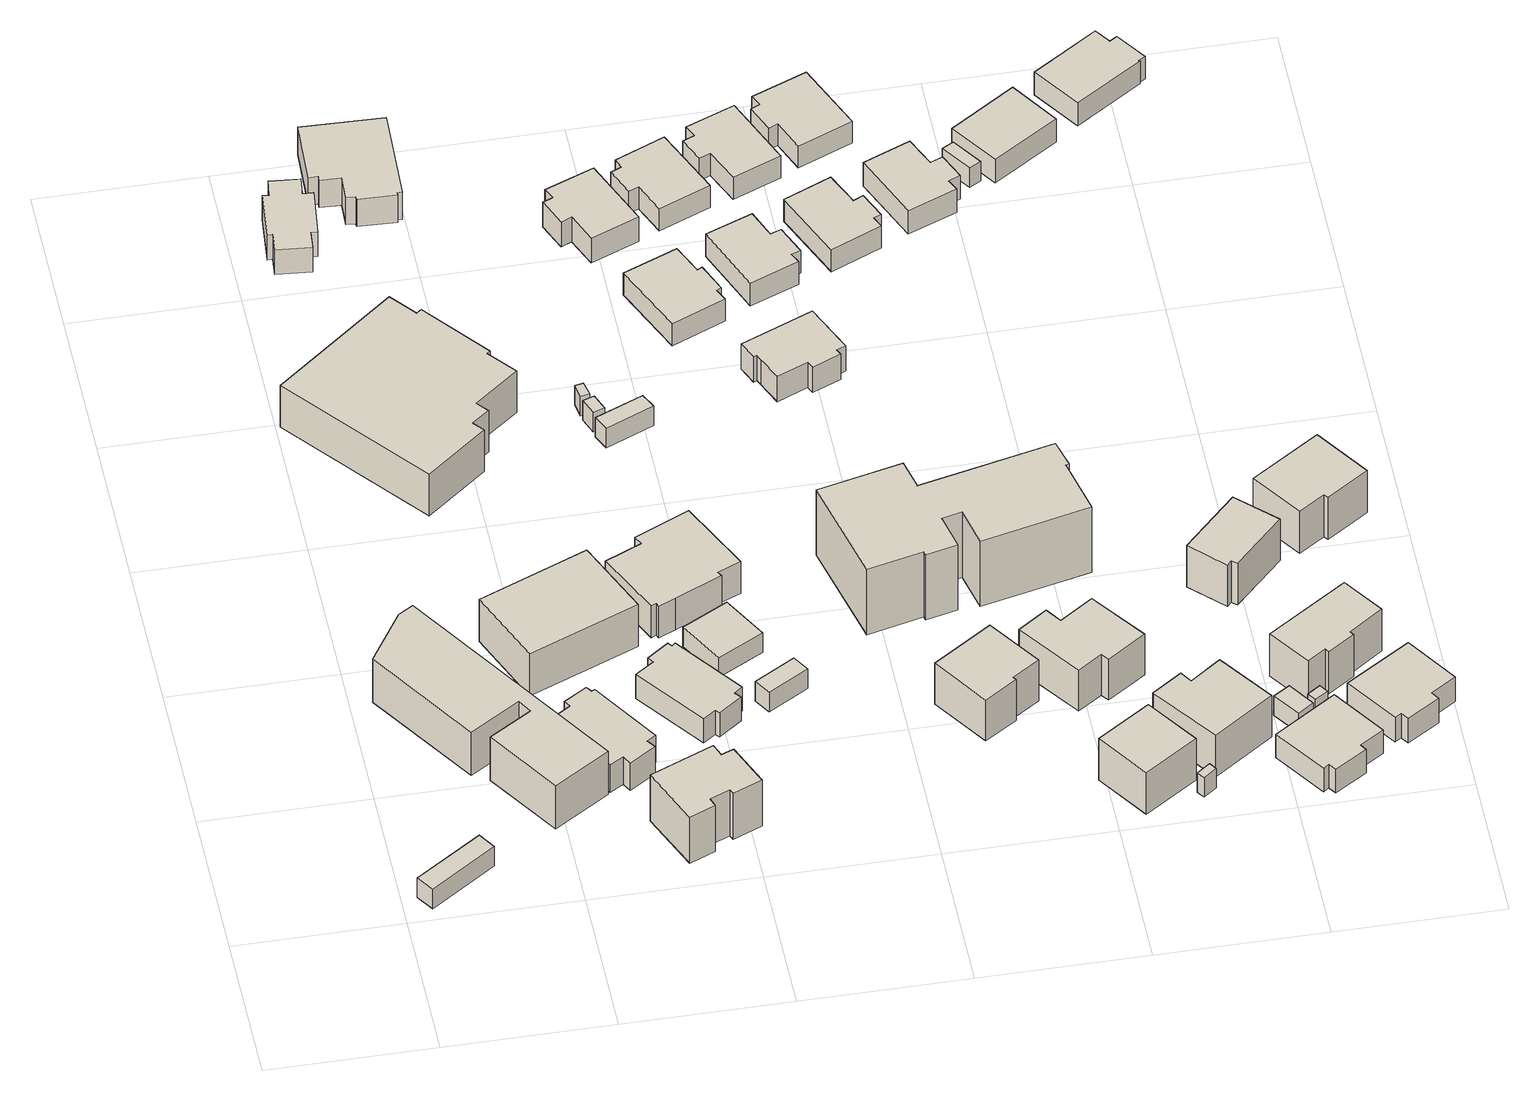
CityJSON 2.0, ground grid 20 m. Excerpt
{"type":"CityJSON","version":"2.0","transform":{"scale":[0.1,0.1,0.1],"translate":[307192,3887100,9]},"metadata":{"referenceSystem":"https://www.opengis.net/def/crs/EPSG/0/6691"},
"CityObjects":{
"building1":{"type":"Building","attributes":{"class":"3003","measuredHeight":2,"BuildingIDAttribute.prefecture":"22","BuildingIDAttribute.city":"22203","BuildingDetailAttribute.surveyYear":2015,"BuildingRiverFloodingRiskAttribute.description":"1","BuildingRiverFloodingRiskAttribute.rankOrg":"2","BuildingRiverFloodingRiskAttribute.depth":1.95,"BuildingRiverFloodingRiskAttribute.adminType":"1","BuildingRiverFloodingRiskAttribute.scale":"2","BuildingRiverFloodingRiskAttribute.duration":3.15},"geometry":[{"type":"Solid","lod":"1","boundaries":[[[[0,1,2,3]],[[2,4,5,3]],[[1,6,4,2]],[[0,7,6,1]],[[3,5,7,0]],[[4,6,7,5]]]]}]},
"building2":{"type":"Building","attributes":{"class":"3001","measuredHeight":2,"BuildingIDAttribute.prefecture":"22","BuildingIDAttribute.city":"22203","BuildingDetailAttribute.surveyYear":2015,"BuildingRiverFloodingRiskAttribute.description":"1","BuildingRiverFloodingRiskAttribute.rankOrg":"2","BuildingRiverFloodingRiskAttribute.depth":1.43,"BuildingRiverFloodingRiskAttribute.adminType":"1","BuildingRiverFloodingRiskAttribute.scale":"2","BuildingRiverFloodingRiskAttribute.duration":2.47},"geometry":[{"type":"Solid","lod":"1","boundaries":[[[[8,9,10,11,12,13,14,15,16]],[[15,17,18,16]],[[14,19,17,15]],[[13,20,19,14]],[[12,21,20,13]],[[11,22,21,12]],[[10,23,22,11]],[[9,24,23,10]],[[8,25,24,9]],[[16,18,25,8]],[[17,19,20,21,22,23,24,25,18]]]]}]},
"building3":{"type":"Building","attributes":{"class":"3001","measuredHeight":2,"BuildingIDAttribute.prefecture":"22","BuildingIDAttribute.city":"22203","BuildingDetailAttribute.surveyYear":2015,"BuildingRiverFloodingRiskAttribute.description":"1","BuildingRiverFloodingRiskAttribute.rankOrg":"2","BuildingRiverFloodingRiskAttribute.depth":1.43,"BuildingRiverFloodingRiskAttribute.adminType":"1","BuildingRiverFloodingRiskAttribute.scale":"2","BuildingRiverFloodingRiskAttribute.duration":2.65},"geometry":[{"type":"Solid","lod":"1","boundaries":[[[[26,27,28,29,30,31,32,33,34,35,36,37]],[[36,38,39,37]],[[35,40,38,36]],[[34,41,40,35]],[[33,42,41,34]],[[32,43,42,33]],[[31,44,43,32]],[[30,45,44,31]],[[29,46,45,30]],[[28,47,46,29]],[[27,48,47,28]],[[26,49,48,27]],[[37,39,49,26]],[[38,40,41,42,43,44,45,46,47,48,49,39]]]]}]},
"building4":{"type":"Building","attributes":{"class":"3001","measuredHeight":2,"BuildingIDAttribute.prefecture":"22","BuildingIDAttribute.city":"22203","BuildingDetailAttribute.surveyYear":2015,"BuildingRiverFloodingRiskAttribute.description":"1","BuildingRiverFloodingRiskAttribute.rankOrg":"2","BuildingRiverFloodingRiskAttribute.depth":0.741,"BuildingRiverFloodingRiskAttribute.adminType":"1","BuildingRiverFloodingRiskAttribute.scale":"2","BuildingRiverFloodingRiskAttribute.duration":1},"geometry":[{"type":"Solid","lod":"1","boundaries":[[[[50,51,52,53,54,55,56,57,58,59,60,61]],[[60,62,63,61]],[[59,64,62,60]],[[58,65,64,59]],[[57,66,65,58]],[[56,67,66,57]],[[55,68,67,56]],[[54,69,68,55]],[[53,70,69,54]],[[52,71,70,53]],[[51,72,71,52]],[[50,73,72,51]],[[61,63,73,50]],[[62,64,65,66,67,68,69,70,71,72,73,63]]]]}]},
"building5":{"type":"Building","attributes":{"class":"3001","measuredHeight":2,"BuildingIDAttribute.prefecture":"22","BuildingIDAttribute.city":"22203","BuildingDetailAttribute.surveyYear":2015,"BuildingRiverFloodingRiskAttribute.description":"1","BuildingRiverFloodingRiskAttribute.rankOrg":"2","BuildingRiverFloodingRiskAttribute.depth":1.45,"BuildingRiverFloodingRiskAttribute.adminType":"1","BuildingRiverFloodingRiskAttribute.scale":"2","BuildingRiverFloodingRiskAttribute.duration":2.65},"geometry":[{"type":"Solid","lod":"1","boundaries":[[[[74,75,76,77]],[[76,78,79,77]],[[75,80,78,76]],[[74,81,80,75]],[[77,79,81,74]],[[78,80,81,79]]]]}]},
"building6":{"type":"Building","attributes":{"class":"3001","measuredHeight":2,"BuildingIDAttribute.prefecture":"22","BuildingIDAttribute.city":"22203","BuildingDetailAttribute.surveyYear":2015,"BuildingRiverFloodingRiskAttribute.description":"1","BuildingRiverFloodingRiskAttribute.rankOrg":"2","BuildingRiverFloodingRiskAttribute.depth":2.36,"BuildingRiverFloodingRiskAttribute.adminType":"1","BuildingRiverFloodingRiskAttribute.scale":"2","BuildingRiverFloodingRiskAttribute.duration":4.33},"geometry":[{"type":"Solid","lod":"1","boundaries":[[[[82,83,84,85,86,87,88,89,90,91]],[[90,92,93,91]],[[89,94,92,90]],[[88,95,94,89]],[[87,96,95,88]],[[86,97,96,87]],[[85,98,97,86]],[[84,99,98,85]],[[83,100,99,84]],[[82,101,100,83]],[[91,93,101,82]],[[92,94,95,96,97,98,99,100,101,93]]]]}]},
"building7":{"type":"Building","attributes":{"class":"3001","measuredHeight":2,"BuildingIDAttribute.prefecture":"22","BuildingIDAttribute.city":"22203","BuildingDetailAttribute.surveyYear":2015,"BuildingRiverFloodingRiskAttribute.description":"1","BuildingRiverFloodingRiskAttribute.rankOrg":"1","BuildingRiverFloodingRiskAttribute.depth":0.039,"BuildingRiverFloodingRiskAttribute.adminType":"1","BuildingRiverFloodingRiskAttribute.scale":"2","BuildingRiverFloodingRiskAttribute.duration":0},"geometry":[{"type":"Solid","lod":"1","boundaries":[[[[102,103,104,105,106,107,108,109,110,111,112,113]],[[112,114,115,113]],[[111,116,114,112]],[[110,117,116,111]],[[109,118,117,110]],[[108,119,118,109]],[[107,120,119,108]],[[106,121,120,107]],[[105,122,121,106]],[[104,123,122,105]],[[103,124,123,104]],[[102,125,124,103]],[[113,115,125,102]],[[114,116,117,118,119,120,121,122,123,124,125,115]]]]}]},
"building8":{"type":"Building","attributes":{"class":"3001","measuredHeight":2,"BuildingIDAttribute.prefecture":"22","BuildingIDAttribute.city":"22203","BuildingDetailAttribute.surveyYear":2015,"BuildingRiverFloodingRiskAttribute.description":"1","BuildingRiverFloodingRiskAttribute.rankOrg":"2","BuildingRiverFloodingRiskAttribute.depth":1.55,"BuildingRiverFloodingRiskAttribute.adminType":"1","BuildingRiverFloodingRiskAttribute.scale":"2","BuildingRiverFloodingRiskAttribute.duration":2.65},"geometry":[{"type":"Solid","lod":"1","boundaries":[[[[126,127,128,129,130,131,132,133,134,135,136,137]],[[136,138,139,137]],[[135,140,138,136]],[[134,141,140,135]],[[133,142,141,134]],[[132,143,142,133]],[[131,144,143,132]],[[130,145,144,131]],[[129,146,145,130]],[[128,147,146,129]],[[127,148,147,128]],[[126,149,148,127]],[[137,139,149,126]],[[138,140,141,142,143,144,145,146,147,148,149,139]]]]}]},
"building9":{"type":"Building","attributes":{"class":"3001","measuredHeight":2,"BuildingIDAttribute.prefecture":"22","BuildingIDAttribute.city":"22203","BuildingDetailAttribute.surveyYear":2015,"BuildingRiverFloodingRiskAttribute.description":"1","BuildingRiverFloodingRiskAttribute.rankOrg":"1","BuildingRiverFloodingRiskAttribute.depth":0.098,"BuildingRiverFloodingRiskAttribute.adminType":"1","BuildingRiverFloodingRiskAttribute.scale":"2","BuildingRiverFloodingRiskAttribute.duration":0},"geometry":[{"type":"Solid","lod":"1","boundaries":[[[[150,151,152,153,154,155,156,157,158,159,160,161]],[[160,162,163,161]],[[159,164,162,160]],[[158,165,164,159]],[[157,166,165,158]],[[156,167,166,157]],[[155,168,167,156]],[[154,169,168,155]],[[153,170,169,154]],[[152,171,170,153]],[[151,172,171,152]],[[150,173,172,151]],[[161,163,173,150]],[[162,164,165,166,167,168,169,170,171,172,173,163]]]]}]},
"building10":{"type":"Building","attributes":{"class":"3001","measuredHeight":2,"BuildingIDAttribute.prefecture":"22","BuildingIDAttribute.city":"22203","BuildingDetailAttribute.surveyYear":2015,"BuildingRiverFloodingRiskAttribute.description":"1","BuildingRiverFloodingRiskAttribute.rankOrg":"2","BuildingRiverFloodingRiskAttribute.depth":1.58,"BuildingRiverFloodingRiskAttribute.adminType":"1","BuildingRiverFloodingRiskAttribute.scale":"2","BuildingRiverFloodingRiskAttribute.duration":2.08},"geometry":[{"type":"Solid","lod":"1","boundaries":[[[[174,175,176,177,178,179,180,181,182,183,184]],[[183,185,186,184]],[[182,187,185,183]],[[181,188,187,182]],[[180,189,188,181]],[[179,190,189,180]],[[178,191,190,179]],[[177,192,191,178]],[[176,193,192,177]],[[175,194,193,176]],[[174,195,194,175]],[[184,186,195,174]],[[185,187,188,189,190,191,192,193,194,195,186]]]]}]},
"building11":{"type":"Building","attributes":{"class":"3001","measuredHeight":2,"BuildingIDAttribute.prefecture":"22","BuildingIDAttribute.city":"22203","BuildingDetailAttribute.surveyYear":2015,"BuildingRiverFloodingRiskAttribute.description":"1","BuildingRiverFloodingRiskAttribute.rankOrg":"2","BuildingRiverFloodingRiskAttribute.depth":1.56,"BuildingRiverFloodingRiskAttribute.adminType":"1","BuildingRiverFloodingRiskAttribute.scale":"2","BuildingRiverFloodingRiskAttribute.duration":2.65},"geometry":[{"type":"Solid","lod":"1","boundaries":[[[[196,197,198,199]],[[198,200,201,199]],[[197,202,200,198]],[[196,203,202,197]],[[199,201,203,196]],[[200,202,203,201]]]]}]},
"building12":{"type":"Building","attributes":{"class":"3001","measuredHeight":2,"BuildingIDAttribute.prefecture":"22","BuildingIDAttribute.city":"22203","BuildingDetailAttribute.surveyYear":2015,"BuildingRiverFloodingRiskAttribute.description":"1","BuildingRiverFloodingRiskAttribute.rankOrg":"2","BuildingRiverFloodingRiskAttribute.depth":1.77,"BuildingRiverFloodingRiskAttribute.adminType":"1","BuildingRiverFloodingRiskAttribute.scale":"2","BuildingRiverFloodingRiskAttribute.duration":2.65},"geometry":[{"type":"Solid","lod":"1","boundaries":[[[[204,205,206,207]],[[206,208,209,207]],[[205,210,208,206]],[[204,211,210,205]],[[207,209,211,204]],[[208,210,211,209]]]]}]},
"building13":{"type":"Building","attributes":{"class":"3001","measuredHeight":2,"BuildingIDAttribute.prefecture":"22","BuildingIDAttribute.city":"22203","BuildingDetailAttribute.surveyYear":2015,"BuildingRiverFloodingRiskAttribute.description":"1","BuildingRiverFloodingRiskAttribute.rankOrg":"2","BuildingRiverFloodingRiskAttribute.depth":0.935,"BuildingRiverFloodingRiskAttribute.adminType":"1","BuildingRiverFloodingRiskAttribute.scale":"2","BuildingRiverFloodingRiskAttribute.duration":1},"geometry":[{"type":"Solid","lod":"1","boundaries":[[[[212,213,214,215]],[[214,216,217,215]],[[213,218,216,214]],[[212,219,218,213]],[[215,217,219,212]],[[216,218,219,217]]]]}]},
"building14":{"type":"Building","attributes":{"class":"3001","measuredHeight":2,"BuildingIDAttribute.prefecture":"22","BuildingIDAttribute.city":"22203","BuildingDetailAttribute.surveyYear":2015,"BuildingRiverFloodingRiskAttribute.description":"1","BuildingRiverFloodingRiskAttribute.rankOrg":"2","BuildingRiverFloodingRiskAttribute.depth":0.935,"BuildingRiverFloodingRiskAttribute.adminType":"1","BuildingRiverFloodingRiskAttribute.scale":"2","BuildingRiverFloodingRiskAttribute.duration":1},"geometry":[{"type":"Solid","lod":"1","boundaries":[[[[220,221,222,223]],[[222,224,225,223]],[[221,226,224,222]],[[220,227,226,221]],[[223,225,227,220]],[[224,226,227,225]]]]}]},
"building15":{"type":"Building","attributes":{"class":"3001","measuredHeight":2,"BuildingIDAttribute.prefecture":"22","BuildingIDAttribute.city":"22203","BuildingDetailAttribute.surveyYear":2015,"BuildingRiverFloodingRiskAttribute.description":"1","BuildingRiverFloodingRiskAttribute.rankOrg":"2","BuildingRiverFloodingRiskAttribute.depth":1.2,"BuildingRiverFloodingRiskAttribute.adminType":"1","BuildingRiverFloodingRiskAttribute.scale":"2","BuildingRiverFloodingRiskAttribute.duration":2.08},"geometry":[{"type":"Solid","lod":"1","boundaries":[[[[228,229,230,231]],[[230,232,233,231]],[[229,234,232,230]],[[228,235,234,229]],[[231,233,235,228]],[[232,234,235,233]]]]}]},
"building16":{"type":"Building","attributes":{"class":"3001","measuredHeight":2,"BuildingIDAttribute.prefecture":"22","BuildingIDAttribute.city":"22203","BuildingDetailAttribute.surveyYear":2015,"BuildingRiverFloodingRiskAttribute.description":"1","BuildingRiverFloodingRiskAttribute.rankOrg":"2","BuildingRiverFloodingRiskAttribute.depth":0.645,"BuildingRiverFloodingRiskAttribute.adminType":"1","BuildingRiverFloodingRiskAttribute.scale":"2","BuildingRiverFloodingRiskAttribute.duration":0.667},"geometry":[{"type":"Solid","lod":"1","boundaries":[[[[236,237,238,239,240,241,242,243]],[[242,244,245,243]],[[241,246,244,242]],[[240,247,246,241]],[[239,248,247,240]],[[238,249,248,239]],[[237,250,249,238]],[[236,251,250,237]],[[243,245,251,236]],[[244,246,247,248,249,250,251,245]]]]}]},
"building17":{"type":"Building","attributes":{"class":"3001","measuredHeight":2,"BuildingIDAttribute.prefecture":"22","BuildingIDAttribute.city":"22203","BuildingDetailAttribute.surveyYear":2015,"BuildingRiverFloodingRiskAttribute.description":"1","BuildingRiverFloodingRiskAttribute.rankOrg":"2","BuildingRiverFloodingRiskAttribute.depth":0.635,"BuildingRiverFloodingRiskAttribute.adminType":"1","BuildingRiverFloodingRiskAttribute.scale":"2","BuildingRiverFloodingRiskAttribute.duration":1},"geometry":[{"type":"Solid","lod":"1","boundaries":[[[[252,253,254,255,256,257,258,259]],[[258,260,261,259]],[[257,262,260,258]],[[256,263,262,257]],[[255,264,263,256]],[[254,265,264,255]],[[253,266,265,254]],[[252,267,266,253]],[[259,261,267,252]],[[260,262,263,264,265,266,267,261]]]]}]},
"building18":{"type":"Building","attributes":{"class":"3001","measuredHeight":2,"BuildingIDAttribute.prefecture":"22","BuildingIDAttribute.city":"22203","BuildingDetailAttribute.surveyYear":2015,"BuildingRiverFloodingRiskAttribute.description":"1","BuildingRiverFloodingRiskAttribute.rankOrg":"2","BuildingRiverFloodingRiskAttribute.depth":1.8,"BuildingRiverFloodingRiskAttribute.adminType":"1","BuildingRiverFloodingRiskAttribute.scale":"2","BuildingRiverFloodingRiskAttribute.duration":2.95},"geometry":[{"type":"Solid","lod":"1","boundaries":[[[[268,269,270,271,272,273]],[[272,274,275,273]],[[271,276,274,272]],[[270,277,276,271]],[[269,278,277,270]],[[268,279,278,269]],[[273,275,279,268]],[[274,276,277,278,279,275]]]]}]},
"building19":{"type":"Building","attributes":{"class":"3001","measuredHeight":2,"BuildingIDAttribute.prefecture":"22","BuildingIDAttribute.city":"22203","BuildingDetailAttribute.surveyYear":2015,"BuildingRiverFloodingRiskAttribute.description":"1","BuildingRiverFloodingRiskAttribute.rankOrg":"2","BuildingRiverFloodingRiskAttribute.depth":0.707,"BuildingRiverFloodingRiskAttribute.adminType":"1","BuildingRiverFloodingRiskAttribute.scale":"2","BuildingRiverFloodingRiskAttribute.duration":0.9},"geometry":[{"type":"Solid","lod":"1","boundaries":[[[[280,281,282,283,284,285,286,287]],[[286,288,289,287]],[[285,290,288,286]],[[284,291,290,285]],[[283,292,291,284]],[[282,293,292,283]],[[281,294,293,282]],[[280,295,294,281]],[[287,289,295,280]],[[288,290,291,292,293,294,295,289]]]]}]},
"building20":{"type":"Building","attributes":{"class":"3001","measuredHeight":2,"BuildingIDAttribute.prefecture":"22","BuildingIDAttribute.city":"22203","BuildingDetailAttribute.surveyYear":2015,"BuildingRiverFloodingRiskAttribute.description":"1","BuildingRiverFloodingRiskAttribute.rankOrg":"2","BuildingRiverFloodingRiskAttribute.depth":0.571,"BuildingRiverFloodingRiskAttribute.adminType":"1","BuildingRiverFloodingRiskAttribute.scale":"2","BuildingRiverFloodingRiskAttribute.duration":0.267},"geometry":[{"type":"Solid","lod":"1","boundaries":[[[[296,297,298,299,300,301,302,303,304,305,306]],[[305,307,308,306]],[[304,309,307,305]],[[303,310,309,304]],[[302,311,310,303]],[[301,312,311,302]],[[300,313,312,301]],[[299,314,313,300]],[[298,315,314,299]],[[297,316,315,298]],[[296,317,316,297]],[[306,308,317,296]],[[307,309,310,311,312,313,314,315,316,317,308]]]]}]},
"building21":{"type":"Building","attributes":{"class":"3001","measuredHeight":2,"BuildingIDAttribute.prefecture":"22","BuildingIDAttribute.city":"22203","BuildingDetailAttribute.surveyYear":2015,"BuildingRiverFloodingRiskAttribute.description":"1","BuildingRiverFloodingRiskAttribute.rankOrg":"2","BuildingRiverFloodingRiskAttribute.depth":1.62,"BuildingRiverFloodingRiskAttribute.adminType":"1","BuildingRiverFloodingRiskAttribute.scale":"2","BuildingRiverFloodingRiskAttribute.duration":4.12},"geometry":[{"type":"Solid","lod":"1","boundaries":[[[[318,319,320,321,322,323,324,325,326,327,328,329,330,331]],[[330,332,333,331]],[[329,334,332,330]],[[328,335,334,329]],[[327,336,335,328]],[[326,337,336,327]],[[325,338,337,326]],[[324,339,338,325]],[[323,340,339,324]],[[322,341,340,323]],[[321,342,341,322]],[[320,343,342,321]],[[319,344,343,320]],[[318,345,344,319]],[[331,333,345,318]],[[332,334,335,336,337,338,339,340,341,342,343,344,345,333]]]]}]},
"building22":{"type":"Building","attributes":{"class":"3001","measuredHeight":2,"BuildingIDAttribute.prefecture":"22","BuildingIDAttribute.city":"22203","BuildingDetailAttribute.surveyYear":2015,"BuildingRiverFloodingRiskAttribute.description":"1","BuildingRiverFloodingRiskAttribute.rankOrg":"2","BuildingRiverFloodingRiskAttribute.depth":0.661,"BuildingRiverFloodingRiskAttribute.adminType":"1","BuildingRiverFloodingRiskAttribute.scale":"2","BuildingRiverFloodingRiskAttribute.duration":0.9},"geometry":[{"type":"Solid","lod":"1","boundaries":[[[[346,347,348,349,350,351,352,353]],[[352,354,355,353]],[[351,356,354,352]],[[350,357,356,351]],[[349,358,357,350]],[[348,359,358,349]],[[347,360,359,348]],[[346,361,360,347]],[[353,355,361,346]],[[354,356,357,358,359,360,361,355]]]]}]},
"building23":{"type":"Building","attributes":{"class":"3001","measuredHeight":2,"BuildingIDAttribute.prefecture":"22","BuildingIDAttribute.city":"22203","BuildingDetailAttribute.surveyYear":2015,"BuildingRiverFloodingRiskAttribute.description":"1","BuildingRiverFloodingRiskAttribute.rankOrg":"2","BuildingRiverFloodingRiskAttribute.depth":1.7,"BuildingRiverFloodingRiskAttribute.adminType":"1","BuildingRiverFloodingRiskAttribute.scale":"2","BuildingRiverFloodingRiskAttribute.duration":3.18},"geometry":[{"type":"Solid","lod":"1","boundaries":[[[[362,363,364,365]],[[364,366,367,365]],[[363,368,366,364]],[[362,369,368,363]],[[365,367,369,362]],[[366,368,369,367]]]]}]},
"building24":{"type":"Building","attributes":{"class":"3001","measuredHeight":2,"BuildingIDAttribute.prefecture":"22","BuildingIDAttribute.city":"22203","BuildingDetailAttribute.surveyYear":2015,"BuildingRiverFloodingRiskAttribute.description":"1","BuildingRiverFloodingRiskAttribute.rankOrg":"2","BuildingRiverFloodingRiskAttribute.depth":1.72,"BuildingRiverFloodingRiskAttribute.adminType":"1","BuildingRiverFloodingRiskAttribute.scale":"2","BuildingRiverFloodingRiskAttribute.duration":3.58},"geometry":[{"type":"Solid","lod":"1","boundaries":[[[[370,371,372,373,374,375,376,377]],[[376,378,379,377]],[[375,380,378,376]],[[374,381,380,375]],[[373,382,381,374]],[[372,383,382,373]],[[371,384,383,372]],[[370,385,384,371]],[[377,379,385,370]],[[378,380,381,382,383,384,385,379]]]]}]},
"building25":{"type":"Building","attributes":{"class":"3001","measuredHeight":2,"BuildingIDAttribute.prefecture":"22","BuildingIDAttribute.city":"22203","BuildingDetailAttribute.surveyYear":2015,"BuildingRiverFloodingRiskAttribute.description":"1","BuildingRiverFloodingRiskAttribute.rankOrg":"2","BuildingRiverFloodingRiskAttribute.depth":0.785,"BuildingRiverFloodingRiskAttribute.adminType":"1","BuildingRiverFloodingRiskAttribute.scale":"2","BuildingRiverFloodingRiskAttribute.duration":0.9},"geometry":[{"type":"Solid","lod":"1","boundaries":[[[[386,387,388,389,390,391,392,393]],[[392,394,395,393]],[[391,396,394,392]],[[390,397,396,391]],[[389,398,397,390]],[[388,399,398,389]],[[387,400,399,388]],[[386,401,400,387]],[[393,395,401,386]],[[394,396,397,398,399,400,401,395]]]]}]},
"building26":{"type":"Building","attributes":{"class":"3001","measuredHeight":2,"BuildingIDAttribute.prefecture":"22","BuildingIDAttribute.city":"22203","BuildingDetailAttribute.surveyYear":2015,"BuildingRiverFloodingRiskAttribute.description":"1","BuildingRiverFloodingRiskAttribute.rankOrg":"2","BuildingRiverFloodingRiskAttribute.depth":1.54,"BuildingRiverFloodingRiskAttribute.adminType":"1","BuildingRiverFloodingRiskAttribute.scale":"2","BuildingRiverFloodingRiskAttribute.duration":3.18},"geometry":[{"type":"Solid","lod":"1","boundaries":[[[[402,403,404,405]],[[404,406,407,405]],[[403,408,406,404]],[[402,409,408,403]],[[405,407,409,402]],[[406,408,409,407]]]]}]},
"building27":{"type":"Building","attributes":{"class":"3001","measuredHeight":2,"BuildingIDAttribute.prefecture":"22","BuildingIDAttribute.city":"22203","BuildingDetailAttribute.surveyYear":2015,"BuildingRiverFloodingRiskAttribute.description":"1","BuildingRiverFloodingRiskAttribute.rankOrg":"2","BuildingRiverFloodingRiskAttribute.depth":0.692,"BuildingRiverFloodingRiskAttribute.adminType":"1","BuildingRiverFloodingRiskAttribute.scale":"2","BuildingRiverFloodingRiskAttribute.duration":0.9},"geometry":[{"type":"Solid","lod":"1","boundaries":[[[[410,411,412,413,414,415,416,417]],[[416,418,419,417]],[[415,420,418,416]],[[414,421,420,415]],[[413,422,421,414]],[[412,423,422,413]],[[411,424,423,412]],[[410,425,424,411]],[[417,419,425,410]],[[418,420,421,422,423,424,425,419]]]]}]},
"building28":{"type":"Building","attributes":{"class":"3001","measuredHeight":2,"BuildingIDAttribute.prefecture":"22","BuildingIDAttribute.city":"22203","BuildingDetailAttribute.surveyYear":2015,"BuildingRiverFloodingRiskAttribute.description":"1","BuildingRiverFloodingRiskAttribute.rankOrg":"2","BuildingRiverFloodingRiskAttribute.depth":1.96,"BuildingRiverFloodingRiskAttribute.adminType":"1","BuildingRiverFloodingRiskAttribute.scale":"2","BuildingRiverFloodingRiskAttribute.duration":3.18},"geometry":[{"type":"Solid","lod":"1","boundaries":[[[[426,427,428,429,430,431]],[[430,432,433,431]],[[429,434,432,430]],[[428,435,434,429]],[[427,436,435,428]],[[426,437,436,427]],[[431,433,437,426]],[[432,434,435,436,437,433]]]]}]},
"building29":{"type":"Building","attributes":{"class":"3001","measuredHeight":2,"BuildingIDAttribute.prefecture":"22","BuildingIDAttribute.city":"22203","BuildingDetailAttribute.surveyYear":2015,"BuildingRiverFloodingRiskAttribute.description":"1","BuildingRiverFloodingRiskAttribute.rankOrg":"2","BuildingRiverFloodingRiskAttribute.depth":0.849,"BuildingRiverFloodingRiskAttribute.adminType":"1","BuildingRiverFloodingRiskAttribute.scale":"2","BuildingRiverFloodingRiskAttribute.duration":0.9},"geometry":[{"type":"Solid","lod":"1","boundaries":[[[[438,439,440,441,442,443,444,445]],[[444,446,447,445]],[[443,448,446,444]],[[442,449,448,443]],[[441,450,449,442]],[[440,451,450,441]],[[439,452,451,440]],[[438,453,452,439]],[[445,447,453,438]],[[446,448,449,450,451,452,453,447]]]]}]},
"building30":{"type":"Building","attributes":{"class":"3001","measuredHeight":2,"BuildingIDAttribute.prefecture":"22","BuildingIDAttribute.city":"22203","BuildingDetailAttribute.surveyYear":2015,"BuildingRiverFloodingRiskAttribute.description":"1","BuildingRiverFloodingRiskAttribute.rankOrg":"2","BuildingRiverFloodingRiskAttribute.depth":0.747,"BuildingRiverFloodingRiskAttribute.adminType":"1","BuildingRiverFloodingRiskAttribute.scale":"2","BuildingRiverFloodingRiskAttribute.duration":0.9},"geometry":[{"type":"Solid","lod":"1","boundaries":[[[[454,455,456,457,458,459,460,461]],[[460,462,463,461]],[[459,464,462,460]],[[458,465,464,459]],[[457,466,465,458]],[[456,467,466,457]],[[455,468,467,456]],[[454,469,468,455]],[[461,463,469,454]],[[462,464,465,466,467,468,469,463]]]]}]},
"building31":{"type":"Building","attributes":{"class":"3001","measuredHeight":2,"BuildingIDAttribute.prefecture":"22","BuildingIDAttribute.city":"22203","BuildingDetailAttribute.surveyYear":2015,"BuildingRiverFloodingRiskAttribute.description":"1","BuildingRiverFloodingRiskAttribute.rankOrg":"2","BuildingRiverFloodingRiskAttribute.depth":1.46,"BuildingRiverFloodingRiskAttribute.adminType":"1","BuildingRiverFloodingRiskAttribute.scale":"2","BuildingRiverFloodingRiskAttribute.duration":3.18},"geometry":[{"type":"Solid","lod":"1","boundaries":[[[[470,471,472,473]],[[472,474,475,473]],[[471,476,474,472]],[[470,477,476,471]],[[473,475,477,470]],[[474,476,477,475]]]]}]},
"building32":{"type":"Building","attributes":{"class":"3001","measuredHeight":2,"BuildingIDAttribute.prefecture":"22","BuildingIDAttribute.city":"22203","BuildingDetailAttribute.surveyYear":2015,"BuildingRiverFloodingRiskAttribute.description":"1","BuildingRiverFloodingRiskAttribute.rankOrg":"2","BuildingRiverFloodingRiskAttribute.depth":1.46,"BuildingRiverFloodingRiskAttribute.adminType":"1","BuildingRiverFloodingRiskAttribute.scale":"2","BuildingRiverFloodingRiskAttribute.duration":2.72},"geometry":[{"type":"Solid","lod":"1","boundaries":[[[[478,479,480,481,482,483,484,485]],[[484,486,487,485]],[[483,488,486,484]],[[482,489,488,483]],[[481,490,489,482]],[[480,491,490,481]],[[479,492,491,480]],[[478,493,492,479]],[[485,487,493,478]],[[486,488,489,490,491,492,493,487]]]]}]},
"building33":{"type":"Building","attributes":{"class":"3001","measuredHeight":2,"BuildingIDAttribute.prefecture":"22","BuildingIDAttribute.city":"22203","BuildingDetailAttribute.surveyYear":2015,"BuildingRiverFloodingRiskAttribute.description":"1","BuildingRiverFloodingRiskAttribute.rankOrg":"2","BuildingRiverFloodingRiskAttribute.depth":1.46,"BuildingRiverFloodingRiskAttribute.adminType":"1","BuildingRiverFloodingRiskAttribute.scale":"2","BuildingRiverFloodingRiskAttribute.duration":3.18},"geometry":[{"type":"Solid","lod":"1","boundaries":[[[[494,495,496,497]],[[496,498,499,497]],[[495,500,498,496]],[[494,501,500,495]],[[497,499,501,494]],[[498,500,501,499]]]]}]},
"building34":{"type":"Building","attributes":{"class":"3001","measuredHeight":2,"BuildingIDAttribute.prefecture":"22","BuildingIDAttribute.city":"22203","BuildingDetailAttribute.surveyYear":2015,"BuildingRiverFloodingRiskAttribute.description":"1","BuildingRiverFloodingRiskAttribute.rankOrg":"2","BuildingRiverFloodingRiskAttribute.depth":1.53,"BuildingRiverFloodingRiskAttribute.adminType":"1","BuildingRiverFloodingRiskAttribute.scale":"2","BuildingRiverFloodingRiskAttribute.duration":3.58},"geometry":[{"type":"Solid","lod":"1","boundaries":[[[[502,503,504,505,506,507]],[[506,508,509,507]],[[505,510,508,506]],[[504,511,510,505]],[[503,512,511,504]],[[502,513,512,503]],[[507,509,513,502]],[[508,510,511,512,513,509]]]]}]},
"building35":{"type":"Building","attributes":{"class":"3001","measuredHeight":2,"BuildingIDAttribute.prefecture":"22","BuildingIDAttribute.city":"22203","BuildingDetailAttribute.surveyYear":2015,"BuildingRiverFloodingRiskAttribute.description":"1","BuildingRiverFloodingRiskAttribute.rankOrg":"2","BuildingRiverFloodingRiskAttribute.depth":0.747,"BuildingRiverFloodingRiskAttribute.adminType":"1","BuildingRiverFloodingRiskAttribute.scale":"2","BuildingRiverFloodingRiskAttribute.duration":0.9},"geometry":[{"type":"Solid","lod":"1","boundaries":[[[[514,515,516,517]],[[516,518,519,517]],[[515,520,518,516]],[[514,521,520,515]],[[517,519,521,514]],[[518,520,521,519]]]]}]},
"building36":{"type":"Building","attributes":{"class":"3001","measuredHeight":2,"BuildingIDAttribute.prefecture":"22","BuildingIDAttribute.city":"22203","BuildingDetailAttribute.surveyYear":2015,"BuildingRiverFloodingRiskAttribute.description":"1","BuildingRiverFloodingRiskAttribute.rankOrg":"2","BuildingRiverFloodingRiskAttribute.depth":1.8,"BuildingRiverFloodingRiskAttribute.adminType":"1","BuildingRiverFloodingRiskAttribute.scale":"2","BuildingRiverFloodingRiskAttribute.duration":3.3},"geometry":[{"type":"Solid","lod":"1","boundaries":[[[[522,523,524,525,526,527,528,529]],[[528,530,531,529]],[[527,532,530,528]],[[526,533,532,527]],[[525,534,533,526]],[[524,535,534,525]],[[523,536,535,524]],[[522,537,536,523]],[[529,531,537,522]],[[530,532,533,534,535,536,537,531]]]]}]},
"building37":{"type":"Building","attributes":{"class":"3001","measuredHeight":2,"BuildingIDAttribute.prefecture":"22","BuildingIDAttribute.city":"22203","BuildingDetailAttribute.surveyYear":2015,"BuildingRiverFloodingRiskAttribute.description":"1","BuildingRiverFloodingRiskAttribute.rankOrg":"2","BuildingRiverFloodingRiskAttribute.depth":1.49,"BuildingRiverFloodingRiskAttribute.adminType":"1","BuildingRiverFloodingRiskAttribute.scale":"2","BuildingRiverFloodingRiskAttribute.duration":2.72},"geometry":[{"type":"Solid","lod":"1","boundaries":[[[[538,539,540,541,542,543,544,545]],[[544,546,547,545]],[[543,548,546,544]],[[542,549,548,543]],[[541,550,549,542]],[[540,551,550,541]],[[539,552,551,540]],[[538,553,552,539]],[[545,547,553,538]],[[546,548,549,550,551,552,553,547]]]]}]},
"building38":{"type":"Building","attributes":{"class":"3001","measuredHeight":2,"BuildingIDAttribute.prefecture":"22","BuildingIDAttribute.city":"22203","BuildingDetailAttribute.surveyYear":2015,"BuildingRiverFloodingRiskAttribute.description":"1","BuildingRiverFloodingRiskAttribute.rankOrg":"2","BuildingRiverFloodingRiskAttribute.depth":0.747,"BuildingRiverFloodingRiskAttribute.adminType":"1","BuildingRiverFloodingRiskAttribute.scale":"2","BuildingRiverFloodingRiskAttribute.duration":0.9},"geometry":[{"type":"Solid","lod":"1","boundaries":[[[[554,555,556,557]],[[556,558,559,557]],[[555,560,558,556]],[[554,561,560,555]],[[557,559,561,554]],[[558,560,561,559]]]]}]},
"building39":{"type":"Building","attributes":{"class":"3001","measuredHeight":2,"BuildingIDAttribute.prefecture":"22","BuildingIDAttribute.city":"22203","BuildingDetailAttribute.surveyYear":2015,"BuildingRiverFloodingRiskAttribute.description":"1","BuildingRiverFloodingRiskAttribute.rankOrg":"2","BuildingRiverFloodingRiskAttribute.depth":1.75,"BuildingRiverFloodingRiskAttribute.adminType":"1","BuildingRiverFloodingRiskAttribute.scale":"2","BuildingRiverFloodingRiskAttribute.duration":3.52},"geometry":[{"type":"Solid","lod":"1","boundaries":[[[[562,563,564,565,566,567]],[[566,568,569,567]],[[565,570,568,566]],[[564,571,570,565]],[[563,572,571,564]],[[562,573,572,563]],[[567,569,573,562]],[[568,570,571,572,573,569]]]]}]},
"building40":{"type":"Building","attributes":{"class":"3001","measuredHeight":2,"BuildingIDAttribute.prefecture":"22","BuildingIDAttribute.city":"22203","BuildingDetailAttribute.surveyYear":2015,"BuildingRiverFloodingRiskAttribute.description":"3","BuildingRiverFloodingRiskAttribute.rankOrg":"2","BuildingRiverFloodingRiskAttribute.depth":1.04,"BuildingRiverFloodingRiskAttribute.adminType":"1","BuildingRiverFloodingRiskAttribute.scale":"2","BuildingRiverFloodingRiskAttribute.duration":3.27},"geometry":[{"type":"Solid","lod":"1","boundaries":[[[[574,575,576,577,578,579,580,581]],[[580,582,583,581]],[[579,584,582,580]],[[578,585,584,579]],[[577,586,585,578]],[[576,587,586,577]],[[575,588,587,576]],[[574,589,588,575]],[[581,583,589,574]],[[582,584,585,586,587,588,589,583]]]]}]}
},
"vertices":[
[97,87,9],[110,66,9],[31,12,9],[17,33,9],[31,12,39],[17,33,39],[110,66,39],[97,87,39],
[254,153,10],[187,110,10],[130,199,10],[181,231,10],[171,248,10],[111,210,10],[25,344,10],[66,408,10],[84,419,10],[66,408,77],[84,419,77],[25,344,77],[111,210,77],[171,248,77],[181,231,77],[130,199,77],[187,110,77],[254,153,77],
[315,193,10],[304,186,10],[311,176,10],[279,155,10],[273,166,10],[257,156,10],[204,239,10],[230,256,10],[225,264,10],[253,282,10],[258,275,10],[262,277,10],[258,275,52],[262,277,52],[253,282,52],[225,264,52],[230,256,52],[204,239,52],[257,156,52],[273,166,52],[279,155,52],[311,176,52],[304,186,52],[315,193,52],
[2,780,20],[146,896,20],[171,865,20],[177,870,20],[240,791,20],[236,788,20],[263,755,20],[210,713,20],[221,699,20],[200,683,20],[211,670,20],[138,612,20],[211,670,84],[138,612,84],[200,683,84],[221,699,84],[210,713,84],[263,755,84],[236,788,84],[240,791,84],[177,870,84],[171,865,84],[146,896,84],[2,780,84],
[196,316,16],[157,411,16],[288,466,16],[328,371,16],[288,466,81],[328,371,81],[157,411,81],[196,316,81],
[370,143,4],[376,127,4],[391,133,4],[413,79,4],[378,64,4],[375,70,4],[351,60,4],[355,49,4],[324,36,4],[293,110,4],[324,36,75],[293,110,75],[355,49,75],[351,60,75],[375,70,75],[378,64,75],[413,79,75],[391,133,75],[376,127,75],[370,143,75],
[90,1026,31],[82,1027,31],[80,1003,31],[38,1007,31],[40,1031,31],[34,1031,31],[40,1094,31],[48,1093,31],[51,1115,31],[87,1112,31],[84,1089,31],[97,1088,31],[84,1089,69],[97,1088,69],[87,1112,69],[51,1115,69],[48,1093,69],[40,1094,69],[34,1031,69],[40,1031,69],[38,1007,69],[80,1003,69],[82,1027,69],[90,1026,69],
[311,295,12],[334,311,12],[329,318,12],[355,337,12],[359,332,12],[363,336,12],[423,254,12],[413,246,12],[419,239,12],[391,218,12],[387,223,12],[372,212,12],[387,223,49],[372,212,49],[391,218,49],[419,239,49],[413,246,49],[423,254,49],[363,336,49],[359,332,49],[355,337,49],[329,318,49],[334,311,49],[311,295,49],
[193,1069,29],[187,1069,29],[187,1065,29],[141,1067,29],[141,1071,29],[130,1072,29],[131,1103,29],[106,1104,29],[106,1110,29],[95,1110,29],[98,1191,29],[197,1188,29],[98,1191,71],[197,1188,71],[95,1110,71],[106,1110,71],[106,1104,71],[131,1103,71],[130,1072,71],[141,1071,71],[141,1067,71],[187,1065,71],[187,1069,71],[193,1069,71],
[308,462,15],[352,482,15],[347,493,15],[413,524,15],[455,434,15],[427,422,15],[430,416,15],[373,390,15],[353,381,15],[351,386,15],[345,383,15],[351,386,64],[345,383,64],[353,381,64],[373,390,64],[430,416,64],[427,422,64],[455,434,64],[413,524,64],[347,493,64],[352,482,64],[308,462,64],
[407,309,14],[377,364,14],[432,394,14],[462,339,14],[432,394,44],[462,339,44],[377,364,44],[407,309,44],
[452,247,12],[440,267,12],[489,296,12],[501,276,12],[489,296,42],[501,276,42],[440,267,42],[452,247,42],
[328,754,21],[338,756,21],[342,738,21],[331,736,21],[342,738,51],[331,736,51],[338,756,51],[328,754,51],
[332,729,21],[346,734,21],[354,713,21],[340,708,21],[354,713,51],[340,708,51],[346,734,51],[332,729,51],
[350,682,20],[341,701,20],[399,726,20],[408,707,20],[399,726,50],[408,707,50],[341,701,50],[350,682,50],
[444,992,24],[386,968,24],[371,1005,24],[358,999,24],[344,1034,24],[356,1039,24],[350,1053,24],[409,1077,24],[350,1053,62],[409,1077,62],[356,1039,62],[344,1034,62],[358,999,62],[371,1005,62],[386,968,62],[444,992,62],
[412,912,24],[477,939,24],[493,902,24],[499,905,24],[514,869,24],[508,866,24],[515,851,24],[450,823,24],[515,851,58],[450,823,58],[508,866,58],[514,869,58],[499,905,58],[493,902,58],[477,939,58],[412,912,58],
[705,274,12],[748,210,12],[715,188,12],[718,184,12],[679,158,12],[634,226,12],[679,158,75],[634,226,75],[718,184,75],[715,188,75],[748,210,75],[705,274,75],
[531,1028,26],[469,1002,26],[453,1040,26],[441,1035,26],[427,1069,26],[440,1075,26],[435,1087,26],[495,1113,26],[435,1087,60],[495,1113,60],[440,1075,60],[427,1069,60],[441,1035,60],[453,1040,60],[469,1002,60],[531,1028,60],
[605,809,25],[631,748,25],[620,743,25],[623,736,25],[589,721,25],[585,730,25],[548,714,25],[535,744,25],[532,751,25],[528,749,25],[518,772,25],[528,749,64],[518,772,64],[532,751,64],[535,744,64],[548,714,64],[585,730,64],[589,721,64],[623,736,64],[620,743,64],[631,748,64],[605,809,64],
[821,503,14],[830,468,14],[826,467,14],[842,397,14],[711,366,14],[700,415,14],[676,409,14],[686,365,14],[648,356,14],[647,361,14],[580,345,14],[548,479,14],[650,503,14],[659,465,14],[650,503,115],[659,465,115],[548,479,115],[580,345,115],[647,361,115],[648,356,115],[686,365,115],[676,409,115],[700,415,115],[711,366,115],[842,397,115],[826,467,115],[830,468,115],[821,503,115],
[512,953,26],[568,975,26],[582,940,26],[595,945,26],[610,908,26],[599,904,26],[605,891,26],[546,867,26],[605,891,61],[546,867,61],[599,904,61],[610,908,61],[595,945,61],[582,940,61],[568,975,61],[512,953,61],
[896,55,12],[832,12,12],[790,75,12],[854,118,12],[790,75,76],[854,118,76],[832,12,76],[896,55,76],
[735,260,13],[770,285,13],[783,266,13],[823,294,13],[870,228,13],[824,196,13],[817,205,13],[788,185,13],[817,205,76],[788,185,76],[824,196,76],[870,228,76],[823,294,76],[783,266,76],[770,285,76],[735,260,76],
[616,1060,26],[558,1036,26],[540,1078,26],[527,1072,26],[514,1103,26],[528,1109,26],[521,1124,26],[580,1148,26],[521,1124,60],[580,1148,60],[528,1109,60],[514,1103,60],[527,1072,60],[540,1078,60],[558,1036,60],[616,1060,60],
[899,24,15],[893,33,15],[909,45,15],[915,36,15],[909,45,45],[915,36,45],[893,33,45],[899,24,45],
[607,992,26],[664,1017,26],[682,976,26],[694,982,26],[708,949,26],[699,945,26],[705,931,26],[644,904,26],[705,931,60],[644,904,60],[699,945,60],[708,949,60],[694,982,60],[682,976,60],[664,1017,60],[607,992,60],
[862,134,13],[898,159,13],[907,145,13],[944,172,13],[990,106,13],[918,55,13],[990,106,77],[918,55,77],[944,172,77],[907,145,77],[898,159,77],[862,134,77],
[704,1100,26],[638,1072,26],[622,1111,26],[611,1106,26],[597,1140,26],[608,1145,26],[602,1159,26],[668,1186,26],[602,1159,59],[668,1186,59],[608,1145,59],[597,1140,59],[611,1106,59],[622,1111,59],[638,1072,59],[704,1100,59],
[703,1031,26],[760,1055,26],[776,1018,26],[791,1024,26],[805,991,26],[791,985,26],[797,971,26],[738,947,26],[797,971,62],[738,947,62],[791,985,62],[805,991,62],[791,1024,62],[776,1018,62],[760,1055,62],[703,1031,62],
[998,136,16],[1018,149,16],[1039,117,16],[1020,104,16],[1039,117,46],[1020,104,46],[1018,149,46],[998,136,46],
[1063,120,16],[1106,55,16],[1077,36,16],[1082,28,16],[1043,3,16],[1037,12,16],[1030,7,16],[988,70,16],[1030,7,52],[988,70,52],[1037,12,52],[1043,3,52],[1082,28,52],[1077,36,52],[1106,55,52],[1063,120,52],
[1042,121,17],[1035,131,17],[1051,142,17],[1058,131,17],[1051,142,47],[1058,131,47],[1035,131,47],[1042,121,47],
[1005,421,14],[1050,377,14],[991,317,14],[985,322,14],[980,316,14],[941,355,14],[980,316,78],[941,355,78],[985,322,78],[991,317,78],[1050,377,78],[1005,421,78],
[794,1042,27],[808,1050,27],[832,1014,27],[818,1006,27],[832,1014,57],[818,1006,57],[808,1050,57],[794,1042,57],
[1101,264,15],[1134,215,15],[1093,186,15],[1096,181,15],[1064,159,15],[1061,164,15],[1039,149,15],[1005,199,15],[1039,149,80],[1005,199,80],[1061,164,80],[1064,159,80],[1096,181,80],[1093,186,80],[1134,215,80],[1101,264,80],
[1158,184,16],[1199,121,16],[1169,101,16],[1175,91,16],[1136,66,16],[1130,75,16],[1122,70,16],[1080,133,16],[1122,70,54],[1080,133,54],[1130,75,54],[1136,66,54],[1175,91,54],[1169,101,54],[1199,121,54],[1158,184,54],
[887,1117,27],[925,1059,27],[847,1008,27],[809,1065,27],[847,1008,63],[809,1065,63],[925,1059,63],[887,1117,63],
[1114,499,15],[1158,433,15],[1108,399,15],[1104,404,15],[1073,383,15],[1032,444,15],[1073,383,80],[1032,444,80],[1104,404,80],[1108,399,80],[1158,433,80],[1114,499,80],
[993,1189,27],[1006,1170,27],[1015,1176,27],[1040,1139,27],[1032,1134,27],[1033,1133,27],[953,1080,27],[915,1137,27],[953,1080,62],[915,1137,62],[1033,1133,62],[1032,1134,62],[1040,1139,62],[1015,1176,62],[1006,1170,62],[993,1189,62]
]}
